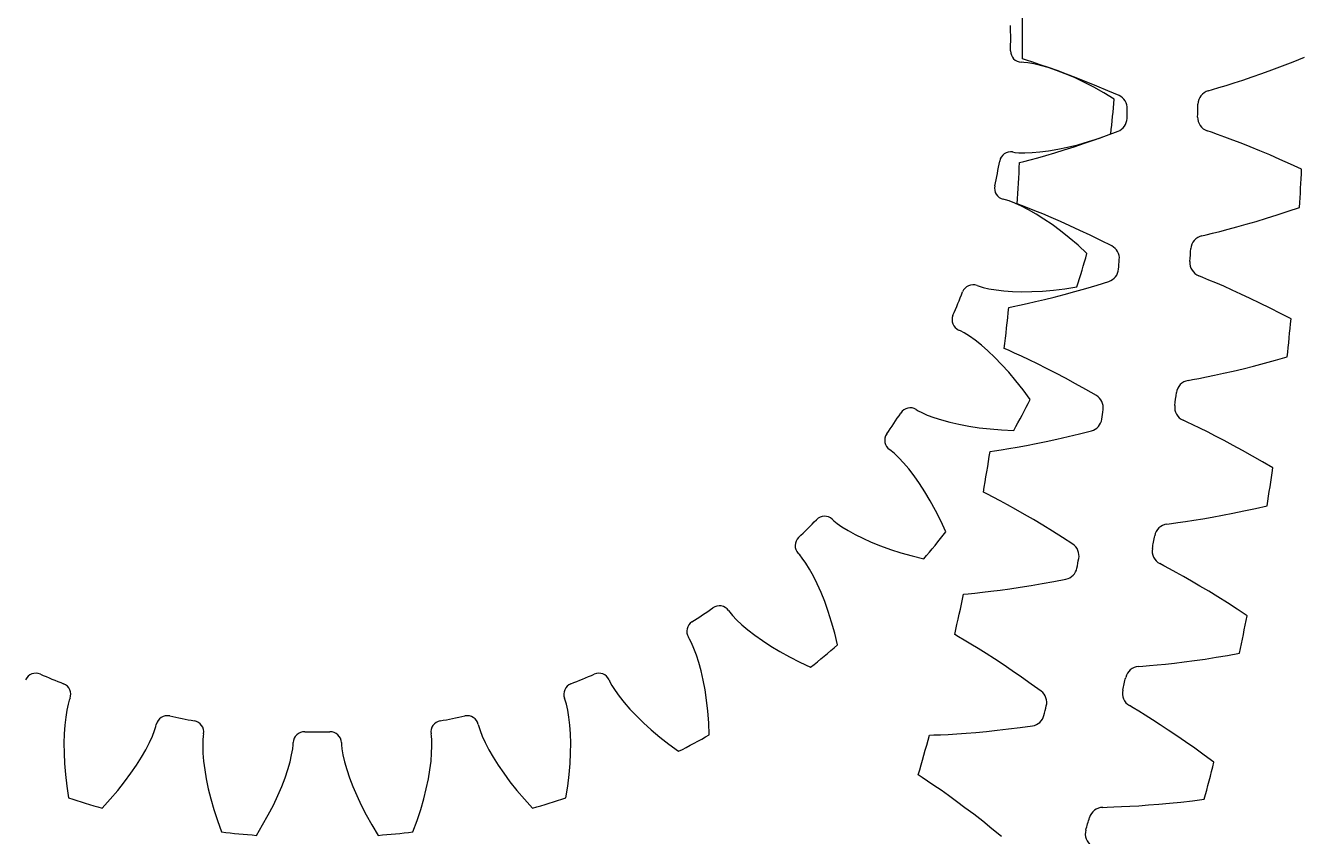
# Model space of a CAD drawing. Header units: millimetres. Extents: x -86 to 86, y -86 to 86.
# Drawn here: x 17.79 to 45, y -16.97 to 0.27 of the extents above; entities that cross this region are included whole.
import ezdxf

# ---------------------------------------------------------------- set-up
doc = ezdxf.new("R2010")
doc.units = ezdxf.units.MM

msp = doc.modelspace()

# ---------------------------------------------------------------- linework, layer by layer
at = {"layer": 'outer'}
msp.add_circle((0, 0), 85.663286, dxfattribs=at)
at = {"layer": 'planet'}
for p, q in [((39.026299, -0.513844), (38.979323, -0.512238)), ((39.113036, -0.523074), (39.026299, -0.513844)), ((39.23955, -0.545448), (39.113036, -0.523074)), ((39.387056, -0.58007), (39.23955, -0.545448)), ((39.549944, -0.626739), (39.387056, -0.58007)), ((39.72516, -0.685429), (39.549944, -0.626739)), ((39.910696, -0.756203), (39.72516, -0.685429)), ((40.10508, -0.839171), (39.910696, -0.756203)), ((40.307155, -0.934479), (40.10508, -0.839171)), ((40.515959, -1.042293), (40.307155, -0.934479)), ((40.73066, -1.162794), (40.515959, -1.042293)), ((40.950514, -1.296176), (40.73066, -1.162794)), ((40.40195, -2.199839), (40.636035, -2.123539)), ((40.636035, -2.123539), (40.877686, -2.035611)), ((38.791432, -2.419926), (38.837819, -2.427515)), ((38.837819, -2.427515), (38.924689, -2.435384)), ((38.924689, -2.435384), (39.053138, -2.438121)), ((39.053138, -2.438121), (39.204564, -2.432941)), ((39.204564, -2.432941), (39.373427, -2.418948)), ((39.373427, -2.418948), (39.556726, -2.395568)), ((39.556726, -2.395568), (39.752504, -2.36235)), ((39.752504, -2.36235), (39.959339, -2.318899)), ((39.959339, -2.318899), (40.176125, -2.264845)), ((40.176125, -2.264845), (40.40195, -2.199839)), ((38.637327, -3.435456), (38.591567, -3.424716)), ((38.720596, -3.46143), (38.637327, -3.435456)), ((38.840315, -3.508056), (38.720596, -3.46143)), ((38.978232, -3.57079), (38.840315, -3.508056)), ((39.128886, -3.648339), (38.978232, -3.57079)), ((39.289285, -3.740085), (39.128886, -3.648339)), ((39.457448, -3.845695), (39.289285, -3.740085)), ((39.631911, -3.964992), (39.457448, -3.845695)), ((39.811509, -4.097891), (39.631911, -3.964992)), ((39.995268, -4.244369), (39.811509, -4.097891)), ((40.182335, -4.404441), (39.995268, -4.244369)), ((40.371943, -4.578151), (40.182335, -4.404441)), ((38.035115, -5.259093), (38.079129, -5.275585)), ((38.079129, -5.275585), (38.162796, -5.300251)), ((38.162796, -5.300251), (38.288242, -5.327995)), ((38.288242, -5.327995), (38.437769, -5.352456)), ((38.437769, -5.352456), (38.606117, -5.371675)), ((38.606117, -5.371675), (38.790456, -5.384505)), ((38.790456, -5.384505), (38.988952, -5.39012)), ((38.988952, -5.39012), (39.200291, -5.387854)), ((39.200291, -5.387854), (39.423456, -5.377132)), ((39.423456, -5.377132), (39.657624, -5.357431)), ((39.657624, -5.357431), (39.902096, -5.328265)), ((39.902096, -5.328265), (40.156258, -5.289171)), ((37.68585, -6.225046), (37.643065, -6.205585)), ((37.762453, -6.266765), (37.68585, -6.225046)), ((37.870775, -6.335852), (37.762453, -6.266765)), ((37.993803, -6.424286), (37.870775, -6.335852)), ((38.126433, -6.529737), (37.993803, -6.424286)), ((38.265851, -6.651012), (38.126433, -6.529737)), ((38.41018, -6.7874), (38.265851, -6.651012)), ((38.558017, -6.93844), (38.41018, -6.7874)), ((38.708237, -7.103824), (38.558017, -6.93844)), ((38.859888, -7.283337), (38.708237, -7.103824)), ((39.012132, -7.476828), (38.859888, -7.283337)), ((39.164208, -7.684191), (39.012132, -7.476828)), ((36.739436, -7.896156), (36.779387, -7.920918)), ((36.779387, -7.920918), (36.856634, -7.961433)), ((36.856634, -7.961433), (36.974258, -8.013117)), ((36.974258, -8.013117), (37.116139, -8.066279)), ((37.116139, -8.066279), (37.277503, -8.117972)), ((37.277503, -8.117972), (37.455797, -8.166518)), ((37.455797, -8.166518), (37.649384, -8.21075)), ((37.649384, -8.21075), (37.857103, -8.249758)), ((37.857103, -8.249758), (38.078072, -8.282779)), ((38.078072, -8.282779), (38.311585, -8.30914)), ((38.311585, -8.30914), (38.557049, -8.328229)), ((38.557049, -8.328229), (38.813954, -8.33947)), ((36.208434, -8.77541), (36.170268, -8.747976)), ((36.275426, -8.831272), (36.208434, -8.77541)), ((36.368188, -8.920164), (36.275426, -8.831272)), ((36.4716, -9.030901), (36.368188, -8.920164)), ((36.581109, -9.1602), (36.4716, -9.030901)), ((36.694189, -9.306344), (36.581109, -9.1602)), ((36.809136, -9.468268), (36.694189, -9.306344)), ((36.924666, -9.645248), (36.809136, -9.468268)), ((37.039735, -9.836761), (36.924666, -9.645248)), ((37.153451, -10.04241), (37.039735, -9.836761)), ((37.265022, -10.261885), (37.153451, -10.04241)), ((34.954188, -10.229774), (34.98854, -10.261855)), ((34.98854, -10.261855), (35.056399, -10.316661)), ((35.056399, -10.316661), (35.161679, -10.390299)), ((37.373721, -10.494932), (37.265022, -10.261885)), ((35.161679, -10.390299), (35.290463, -10.47012)), ((35.290463, -10.47012), (35.438642, -10.5523)), ((35.438642, -10.5523), (35.604039, -10.634696)), ((35.604039, -10.634696), (35.785277, -10.715845)), ((35.785277, -10.715845), (35.981395, -10.794628)), ((35.981395, -10.794628), (36.191676, -10.870123)), ((36.191676, -10.870123), (36.415559, -10.941534)), ((34.261855, -10.98854), (34.229774, -10.954188)), ((34.316661, -11.056399), (34.261855, -10.98854)), ((34.390299, -11.161679), (34.316661, -11.056399)), ((36.415559, -10.941534), (36.652583, -11.008144)), ((36.652583, -11.008144), (36.902358, -11.069289)), ((34.47012, -11.290463), (34.390299, -11.161679)), ((34.5523, -11.438642), (34.47012, -11.290463)), ((34.634696, -11.604039), (34.5523, -11.438642)), ((34.715845, -11.785277), (34.634696, -11.604039)), ((34.794628, -11.981395), (34.715845, -11.785277)), ((32.747976, -12.170268), (32.77541, -12.208434)), ((32.77541, -12.208434), (32.831272, -12.275426)), ((34.870123, -12.191676), (34.794628, -11.981395)), ((34.941534, -12.415559), (34.870123, -12.191676)), ((32.831272, -12.275426), (32.920164, -12.368188)), ((32.920164, -12.368188), (33.030901, -12.4716)), ((33.030901, -12.4716), (33.1602, -12.581109)), ((35.008144, -12.652583), (34.941534, -12.415559)), ((31.920918, -12.779387), (31.896156, -12.739436)), ((31.961433, -12.856634), (31.920918, -12.779387)), ((33.1602, -12.581109), (33.306344, -12.694189)), ((33.306344, -12.694189), (33.468268, -12.809136)), ((35.069289, -12.902358), (35.008144, -12.652583)), ((32.013117, -12.974258), (31.961433, -12.856634)), ((32.066279, -13.116139), (32.013117, -12.974258)), ((33.468268, -12.809136), (33.645248, -12.924666)), ((33.645248, -12.924666), (33.836761, -13.039735)), ((33.836761, -13.039735), (34.04241, -13.153451)), ((32.117972, -13.277503), (32.066279, -13.116139)), ((32.166518, -13.455797), (32.117972, -13.277503)), ((34.04241, -13.153451), (34.261885, -13.265022)), ((34.261885, -13.265022), (34.494932, -13.373721)), ((32.21075, -13.649384), (32.166518, -13.455797)), ((30.205585, -13.643065), (30.225046, -13.68585)), ((30.225046, -13.68585), (30.266765, -13.762453)), ((30.266765, -13.762453), (30.335852, -13.870775)), ((30.335852, -13.870775), (30.424286, -13.993803)), ((32.249758, -13.857103), (32.21075, -13.649384)), ((32.282779, -14.078072), (32.249758, -13.857103)), ((18.724415, -14.079129), (18.699749, -14.162796)), ((18.740907, -14.035115), (18.724415, -14.079129)), ((29.275585, -14.079129), (29.259093, -14.035115)), ((29.300251, -14.162796), (29.275585, -14.079129)), ((30.424286, -13.993803), (30.529737, -14.126433)), ((30.529737, -14.126433), (30.651012, -14.265851)), ((32.30914, -14.311585), (32.282779, -14.078072)), ((18.672005, -14.288242), (18.647544, -14.437769)), ((18.699749, -14.162796), (18.672005, -14.288242)), ((29.327995, -14.288242), (29.300251, -14.162796)), ((29.352456, -14.437769), (29.327995, -14.288242)), ((30.651012, -14.265851), (30.7874, -14.41018)), ((30.7874, -14.41018), (30.93844, -14.558017)), ((32.328229, -14.557049), (32.30914, -14.311585)), ((18.628325, -14.606117), (18.615495, -14.790456)), ((18.647544, -14.437769), (18.628325, -14.606117)), ((20.53857, -14.720596), (20.564544, -14.637327)), ((20.564544, -14.637327), (20.575284, -14.591567)), ((27.424716, -14.591567), (27.435456, -14.637327)), ((27.435456, -14.637327), (27.46143, -14.720596)), ((29.371675, -14.606117), (29.352456, -14.437769)), ((29.384505, -14.790456), (29.371675, -14.606117)), ((30.93844, -14.558017), (31.103824, -14.708237)), ((32.33947, -14.813954), (32.328229, -14.557049)), ((18.615495, -14.790456), (18.60988, -14.988952)), ((20.42921, -14.978232), (20.491944, -14.840315)), ((20.491944, -14.840315), (20.53857, -14.720596)), ((21.564616, -14.924689), (21.561879, -15.053138)), ((21.572485, -14.837819), (21.564616, -14.924689)), ((21.580074, -14.791432), (21.572485, -14.837819)), ((26.427515, -14.837819), (26.419926, -14.791432)), ((26.435384, -14.924689), (26.427515, -14.837819)), ((26.438121, -15.053138), (26.435384, -14.924689)), ((27.46143, -14.720596), (27.508056, -14.840315)), ((27.508056, -14.840315), (27.57079, -14.978232)), ((29.39012, -14.988952), (29.384505, -14.790456)), ((31.103824, -14.708237), (31.283337, -14.859888)), ((31.283337, -14.859888), (31.476828, -15.012132)), ((18.60988, -14.988952), (18.612146, -15.200291)), ((18.612146, -15.200291), (18.622868, -15.423456)), ((20.259915, -15.289285), (20.351661, -15.128886)), ((20.351661, -15.128886), (20.42921, -14.978232)), ((21.561879, -15.053138), (21.567059, -15.204564)), ((21.567059, -15.204564), (21.581052, -15.373427)), ((23.454552, -15.23955), (23.476926, -15.113036)), ((23.476926, -15.113036), (23.486156, -15.026299)), ((23.486156, -15.026299), (23.487762, -14.979323)), ((24.512238, -14.979323), (24.513844, -15.026299)), ((24.513844, -15.026299), (24.523074, -15.113036)), ((24.523074, -15.113036), (24.545448, -15.23955)), ((26.418948, -15.373427), (26.432941, -15.204564)), ((26.432941, -15.204564), (26.438121, -15.053138)), ((27.57079, -14.978232), (27.648339, -15.128886)), ((27.648339, -15.128886), (27.740085, -15.289285)), ((29.377132, -15.423456), (29.387854, -15.200291)), ((29.387854, -15.200291), (29.39012, -14.988952)), ((31.476828, -15.012132), (31.684191, -15.164208)), ((18.622868, -15.423456), (18.642569, -15.657624)), ((20.035008, -15.631911), (20.154305, -15.457448)), ((20.154305, -15.457448), (20.259915, -15.289285)), ((21.581052, -15.373427), (21.604432, -15.556726)), ((23.373261, -15.549944), (23.41993, -15.387056)), ((23.41993, -15.387056), (23.454552, -15.23955)), ((24.545448, -15.23955), (24.58007, -15.387056)), ((24.58007, -15.387056), (24.626739, -15.549944)), ((26.395568, -15.556726), (26.418948, -15.373427)), ((27.740085, -15.289285), (27.845695, -15.457448)), ((27.845695, -15.457448), (27.964992, -15.631911)), ((29.357431, -15.657624), (29.377132, -15.423456)), ((18.642569, -15.657624), (18.671735, -15.902096)), ((19.902109, -15.811509), (20.035008, -15.631911)), ((21.604432, -15.556726), (21.63765, -15.752504)), ((21.63765, -15.752504), (21.681101, -15.959339)), ((23.243797, -15.910696), (23.314571, -15.72516)), ((23.314571, -15.72516), (23.373261, -15.549944)), ((24.626739, -15.549944), (24.685429, -15.72516)), ((24.685429, -15.72516), (24.756203, -15.910696)), ((26.318899, -15.959339), (26.36235, -15.752504)), ((26.36235, -15.752504), (26.395568, -15.556726)), ((27.964992, -15.631911), (28.097891, -15.811509)), ((29.328265, -15.902096), (29.357431, -15.657624)), ((18.671735, -15.902096), (18.710829, -16.156258)), ((19.595559, -16.182335), (19.755631, -15.995268)), ((19.755631, -15.995268), (19.902109, -15.811509)), ((21.681101, -15.959339), (21.735155, -16.176125)), ((23.160829, -16.10508), (23.243797, -15.910696)), ((24.756203, -15.910696), (24.839171, -16.10508)), ((26.264845, -16.176125), (26.318899, -15.959339)), ((28.097891, -15.811509), (28.244369, -15.995268)), ((28.244369, -15.995268), (28.404441, -16.182335)), ((29.289171, -16.156258), (29.328265, -15.902096)), ((19.421849, -16.371943), (19.595559, -16.182335)), ((21.735155, -16.176125), (21.800161, -16.40195)), ((22.957707, -16.515959), (23.065521, -16.307155)), ((23.065521, -16.307155), (23.160829, -16.10508)), ((24.839171, -16.10508), (24.934479, -16.307155)), ((24.934479, -16.307155), (25.042293, -16.515959)), ((26.199839, -16.40195), (26.264845, -16.176125)), ((28.404441, -16.182335), (28.578151, -16.371943)), ((21.800161, -16.40195), (21.876461, -16.636035)), ((22.837206, -16.73066), (22.957707, -16.515959)), ((25.042293, -16.515959), (25.162794, -16.73066)), ((26.123539, -16.636035), (26.199839, -16.40195)), ((21.876461, -16.636035), (21.964389, -16.877686)), ((22.703824, -16.950514), (22.837206, -16.73066)), ((25.162794, -16.73066), (25.296176, -16.950514)), ((26.035611, -16.877686), (26.123539, -16.636035))]:
    msp.add_line(p, q, dxfattribs=at)
for centre, radius, start, end in [((24, 0), 14.75, 358.958842, 1.041158), ((38.987525, -0.272378), 0.24, 178.958842, 268.041458), ((24, 0), 17, 353.122796, 355.627204), ((38.752682, -2.656777), 0.24, 80.708542, 169.791158), ((24, 0), 14.75, 347.708842, 349.791158), ((38.646406, -3.191065), 0.24, 167.708842, 256.791458), ((24, 0), 17, 341.872796, 344.377204), ((24, 0), 14.75, 336.458842, 338.541158), ((37.950902, -5.483833), 0.24, 69.458542, 158.541158), ((37.742433, -5.987122), 0.24, 156.458842, 245.541458), ((36.612997, -8.100149), 0.24, 58.208542, 147.291158), ((24, 0), 17, 330.622796, 333.127204), ((24, 0), 14.75, 325.208842, 327.291158), ((36.310347, -8.553097), 0.24, 145.208842, 234.291458), ((24, 0), 14.75, 313.958842, 316.041158), ((34.790381, -10.40518), 0.24, 46.958542, 136.041158), ((24, 0), 17, 319.372796, 321.877204), ((34.40518, -10.790381), 0.24, 133.958842, 223.041458), ((24, 0), 14.75, 302.708842, 304.791158), ((32.553097, -12.310347), 0.24, 35.708542, 124.791158), ((32.100149, -12.612997), 0.24, 122.708842, 211.791458), ((24, 0), 17, 308.122796, 310.627204), ((18.012878, -13.742433), 0.24, 66.458842, 155.541458), ((24, 0), 14.75, 246.458842, 248.541158), ((24, 0), 14.75, 291.458842, 293.541158), ((29.987122, -13.742433), 0.24, 24.458542, 113.541158), ((18.516167, -13.950902), 0.24, 339.458542, 68.541158), ((29.483833, -13.950902), 0.24, 111.458842, 200.541458), ((20.808935, -14.646406), 0.24, 77.708842, 166.791458), ((24, 0), 14.75, 257.708842, 259.791158), ((24, 0), 14.75, 280.208842, 282.291158), ((27.191065, -14.646406), 0.24, 13.208542, 102.291158), ((21.343223, -14.752682), 0.24, 350.708542, 79.791158), ((26.656777, -14.752682), 0.24, 100.208842, 189.291458), ((23.727622, -14.987525), 0.24, 88.958842, 178.041458), ((24, 0), 14.75, 268.958842, 271.041158), ((24.272378, -14.987525), 0.24, 1.958542, 91.041158), ((24, 0), 17, 296.872796, 299.377204), ((24, 0), 17, 251.872796, 254.377204), ((24, 0), 17, 285.622796, 288.127204), ((24, 0), 17, 263.122796, 265.627204), ((24, 0), 17, 274.372796, 276.877204)]:
    msp.add_arc(centre, radius, start, end, dxfattribs=at)
at = {"layer": 'thin_ring_external'}
for p, q in [((44.529863, -0.590428), (44.760808, -0.50142)), ((44.760808, -0.50142), (44.998676, -0.406764)), ((43.884804, -0.823549), (44.091109, -0.751514)), ((44.091109, -0.751514), (44.306405, -0.673795)), ((44.306405, -0.673795), (44.529863, -0.590428)), ((43.04507, -1.091153), (43.177562, -1.051751)), ((43.177562, -1.051751), (43.332383, -1.004342)), ((43.332383, -1.004342), (43.503745, -0.95018)), ((43.503745, -0.95018), (43.688548, -0.889822)), ((43.688548, -0.889822), (43.884804, -0.823549)), ((42.954431, -1.118985), (43.04507, -1.091153)), ((43.021807, -2.001737), (42.932707, -1.969314)), ((43.152114, -2.047853), (43.021807, -2.001737)), ((43.304312, -2.103106), (43.152114, -2.047853)), ((43.472686, -2.165947), (43.304312, -2.103106)), ((43.654166, -2.235663), (43.472686, -2.165947)), ((43.846782, -2.31187), (43.654166, -2.235663)), ((44.049139, -2.394345), (43.846782, -2.31187)), ((44.260187, -2.482955), (44.049139, -2.394345)), ((44.479097, -2.577624), (44.260187, -2.482955)), ((44.705195, -2.678307), (44.479097, -2.577624)), ((44.93792, -2.784986), (44.705195, -2.678307)), ((44.191378, -3.828788), (44.418801, -3.756939)), ((44.418801, -3.756939), (44.653989, -3.67984)), ((44.653989, -3.67984), (44.896381, -3.597453)), ((43.201748, -4.109169), (43.375652, -4.063828)), ((43.375652, -4.063828), (43.563296, -4.012984)), ((43.563296, -4.012984), (43.76268, -3.956819)), ((43.76268, -3.956819), (43.972394, -3.895412)), ((43.972394, -3.895412), (44.191378, -3.828788)), ((42.818435, -4.204364), (42.910377, -4.181197)), ((42.910377, -4.181197), (43.044708, -4.148611)), ((43.044708, -4.148611), (43.201748, -4.109169)), ((42.84065, -5.089406), (42.753322, -5.052475)), ((42.968433, -5.142115), (42.84065, -5.089406)), ((43.117611, -5.205067), (42.968433, -5.142115)), ((43.282556, -5.276423), (43.117611, -5.205067)), ((43.460239, -5.355315), (43.282556, -5.276423)), ((43.648713, -5.441257), (43.460239, -5.355315)), ((43.846595, -5.533957), (43.648713, -5.441257)), ((44.052843, -5.633228), (43.846595, -5.533957)), ((44.266633, -5.738951), (44.052843, -5.633228)), ((44.487296, -5.851048), (44.266633, -5.738951)), ((44.71427, -5.969471), (44.487296, -5.851048)), ((44.385018, -6.84866), (44.6313, -6.778756)), ((43.480729, -7.079767), (43.693304, -7.029148)), ((43.693304, -7.029148), (43.915405, -6.973792)), ((43.915405, -6.973792), (44.1462, -6.913649)), ((44.1462, -6.913649), (44.385018, -6.84866)), ((42.525076, -7.278775), (42.618081, -7.260333)), ((42.618081, -7.260333), (42.753901, -7.234649)), ((42.753901, -7.234649), (42.912749, -7.203276)), ((42.912749, -7.203276), (43.088742, -7.166874)), ((43.088742, -7.166874), (43.278737, -7.125678)), ((43.278737, -7.125678), (43.480729, -7.079767)), ((42.502071, -8.163796), (42.416743, -8.122455)), ((42.626996, -8.222961), (42.502071, -8.163796)), ((42.772765, -8.293448), (42.626996, -8.222961)), ((42.933851, -8.373134), (42.772765, -8.293448)), ((43.107275, -8.460995), (42.933851, -8.373134)), ((43.291114, -8.556449), (43.107275, -8.460995)), ((43.484005, -8.659132), (43.291114, -8.556449)), ((43.684915, -8.768805), (43.484005, -8.659132)), ((43.893028, -8.885306), (43.684915, -8.768805)), ((44.107679, -9.008524), (43.893028, -8.885306)), ((44.328311, -9.138381), (44.107679, -9.008524)), ((43.479206, -10.100602), (43.712771, -10.052323)), ((43.712771, -10.052323), (43.954596, -9.999612)), ((43.954596, -9.999612), (44.204126, -9.942375)), ((42.075118, -10.334196), (42.168943, -10.320527)), ((42.168943, -10.320527), (42.305897, -10.301811)), ((42.305897, -10.301811), (42.466141, -10.278591)), ((42.466141, -10.278591), (42.643762, -10.251222)), ((42.643762, -10.251222), (42.835613, -10.219781)), ((42.835613, -10.219781), (43.039686, -10.184244)), ((43.039686, -10.184244), (43.254569, -10.144545)), ((43.254569, -10.144545), (43.479206, -10.100602)), ((42.006953, -11.216888), (41.923847, -11.171244)), ((42.128694, -11.282355), (42.006953, -11.216888)), ((42.270674, -11.360193), (42.128694, -11.282355)), ((42.427481, -11.448), (42.270674, -11.360193)), ((42.596192, -11.544601), (42.427481, -11.448)), ((42.774918, -11.649318), (42.596192, -11.544601)), ((42.962314, -11.761716), (42.774918, -11.649318)), ((43.157362, -11.881505), (42.962314, -11.761716)), ((43.359255, -12.00848), (43.157362, -11.881505)), ((43.567335, -12.142497), (43.359255, -12.00848)), ((43.781048, -12.283451), (43.567335, -12.142497)), ((41.701867, -13.342098), (41.863087, -13.32709)), ((41.863087, -13.32709), (42.041875, -13.308826)), ((42.041875, -13.308826), (42.235081, -13.287222)), ((42.235081, -13.287222), (42.440702, -13.262151)), ((42.440702, -13.262151), (42.657331, -13.233477)), ((42.657331, -13.233477), (42.883919, -13.201061)), ((42.883919, -13.201061), (43.119645, -13.16477)), ((43.119645, -13.16477), (43.363846, -13.124476)), ((43.363846, -13.124476), (43.615973, -13.080055)), ((41.469736, -13.362657), (41.564136, -13.353796)), ((41.564136, -13.353796), (41.701867, -13.342098)), ((41.356589, -14.240717), (41.275922, -14.190889)), ((41.474828, -14.312314), (41.356589, -14.240717)), ((41.612648, -14.397301), (41.474828, -14.312314)), ((41.764768, -14.492999), (41.612648, -14.397301)), ((41.928326, -14.598089), (41.764768, -14.492999)), ((42.101472, -14.711795), (41.928326, -14.598089)), ((42.282885, -14.833615), (42.101472, -14.711795)), ((42.471561, -14.963207), (42.282885, -14.833615)), ((42.666708, -15.100325), (42.471561, -14.963207)), ((42.867673, -15.244792), (42.666708, -15.100325)), ((43.07391, -15.396475), (42.867673, -15.244792)), ((41.284649, -16.331709), (41.478706, -16.319999)), ((41.478706, -16.319999), (41.685339, -16.305459)), ((41.685339, -16.305459), (41.90315, -16.287883)), ((41.90315, -16.287883), (42.131098, -16.26708)), ((42.131098, -16.26708), (42.368369, -16.242873)), ((42.368369, -16.242873), (42.614309, -16.2151)), ((42.614309, -16.2151), (42.868375, -16.183611)), ((40.710508, -16.356256), (40.805238, -16.352227)), ((40.805238, -16.352227), (40.943387, -16.347576)), ((40.943387, -16.347576), (41.105163, -16.34082)), ((41.105163, -16.34082), (41.284649, -16.331709))]:
    msp.add_line(p, q, dxfattribs=at)
for centre, radius, start, end in [((43.033619, -1.408345), 0.3, 105.305266, 178.667226), ((-17.5, 0), 60.25, 358.405945, 358.667226), ((43.026568, -1.684375), 0.3, 178.405945, 251.767905), ((-17.5, 0), 62.5, 356.700274, 357.446067), ((42.882746, -4.49739), 0.3, 102.378436, 175.740397), ((-17.5, 0), 60.25, 355.479116, 355.740397), ((42.861609, -4.7727), 0.3, 175.479116, 248.841076), ((-17.5, 0), 62.5, 353.773445, 354.519238), ((42.57434, -7.574702), 0.3, 99.451607, 172.813567), ((-17.5, 0), 60.25, 352.552286, 352.813567), ((42.539174, -7.848574), 0.3, 172.552286, 245.914247), ((-17.5, 0), 62.5, 350.846616, 351.592408), ((42.109208, -10.632253), 0.3, 96.524778, 169.886738), ((-17.5, 0), 60.25, 349.625457, 349.886738), ((42.060103, -10.903972), 0.3, 169.625457, 242.987417), ((-17.5, 0), 62.5, 347.919787, 348.665579), ((-17.5, 0), 60.25, 346.698628, 346.959909), ((41.488562, -13.662065), 0.3, 93.597949, 166.959909), ((41.425647, -13.930923), 0.3, 166.698628, 240.060588), ((-17.5, 0), 62.5, 344.992957, 345.73875), ((-17.5, 0), 60.25, 343.771799, 344.033079), ((40.714022, -16.656235), 0.3, 90.671119, 164.033079), ((40.637461, -16.921529), 0.3, 163.771799, 237.133759)]:
    msp.add_arc(centre, radius, start, end, dxfattribs=at)
at = {"layer": 'thin_ring_internal'}
for p, q in [((39.089609, -0.468158), (38.998293, -0.439179)), ((39.223104, -0.511553), (39.089609, -0.468158)), ((39.379057, -0.563772), (39.223104, -0.511553)), ((39.55162, -0.623432), (39.379057, -0.563772)), ((39.737659, -0.689917), (39.55162, -0.623432)), ((39.935159, -0.762912), (39.737659, -0.689917)), ((40.142697, -0.842244), (39.935159, -0.762912)), ((40.359197, -0.927824), (40.142697, -0.842244)), ((40.583814, -1.019605), (40.359197, -0.927824)), ((40.81586, -1.117575), (40.583814, -1.019605)), ((41.054778, -1.220807), (40.81586, -1.117575)), ((40.323527, -2.233206), (40.552821, -2.153828)), ((40.552821, -2.153828), (40.789871, -2.068676)), ((40.789871, -2.068676), (41.03407, -1.978645)), ((39.500533, -2.493043), (39.689925, -2.436816)), ((39.689925, -2.436816), (39.891117, -2.374716)), ((39.891117, -2.374716), (40.102677, -2.306835)), ((40.102677, -2.306835), (40.323527, -2.233206)), ((38.93797, -2.646804), (39.030732, -2.622855)), ((39.030732, -2.622855), (39.166398, -2.586815)), ((39.166398, -2.586815), (39.324969, -2.543189)), ((39.324969, -2.543189), (39.500533, -2.493043)), ((38.9796, -3.557773), (38.890003, -3.523851)), ((39.110527, -3.608394), (38.9796, -3.557773)), ((39.263395, -3.669052), (39.110527, -3.608394)), ((39.432443, -3.738046), (39.263395, -3.669052)), ((39.614573, -3.814591), (39.432443, -3.738046)), ((39.807793, -3.898262), (39.614573, -3.814591)), ((40.010688, -3.98881), (39.807793, -3.898262)), ((40.222192, -4.086084), (40.010688, -3.98881)), ((40.441461, -4.189995), (40.222192, -4.086084)), ((40.667811, -4.300491), (40.441461, -4.189995)), ((40.900736, -4.416616), (40.667811, -4.300491)), ((39.890748, -5.44903), (40.115289, -5.387571)), ((40.115289, -5.387571), (40.348576, -5.320833)), ((40.348576, -5.320833), (40.589922, -5.248753)), ((40.589922, -5.248753), (40.838674, -5.172192)), ((38.709213, -5.724887), (38.803145, -5.70604)), ((38.803145, -5.70604), (38.940576, -5.677462)), ((38.940576, -5.677462), (39.101293, -5.642561)), ((39.101293, -5.642561), (39.279334, -5.602077)), ((39.279334, -5.602077), (39.471514, -5.556277)), ((39.471514, -5.556277), (39.675797, -5.505256)), ((39.675797, -5.505256), (39.890748, -5.44903)), ((38.701034, -6.636771), (38.613424, -6.598007)), ((38.829001, -6.694466), (38.701034, -6.636771)), ((38.978328, -6.763381), (38.829001, -6.694466)), ((39.143357, -6.841504), (38.978328, -6.763381)), ((39.321035, -6.927881), (39.143357, -6.841504)), ((39.509397, -7.021979), (39.321035, -6.927881)), ((39.707045, -7.123471), (39.509397, -7.021979)), ((39.912921, -7.232151), (39.707045, -7.123471)), ((40.126189, -7.347881), (39.912921, -7.232151)), ((40.346167, -7.470572), (40.126189, -7.347881)), ((40.572402, -7.599244), (40.346167, -7.470572)), ((39.971688, -8.471958), (40.21661, -8.413166)), ((40.21661, -8.413166), (40.469171, -8.350304)), ((38.708697, -8.725094), (38.888683, -8.694392)), ((38.888683, -8.694392), (39.083077, -8.659155)), ((39.083077, -8.659155), (39.289841, -8.619367)), ((39.289841, -8.619367), (39.507542, -8.574962)), ((39.507542, -8.574962), (39.735105, -8.525858)), ((39.735105, -8.525858), (39.971688, -8.471958)), ((38.312707, -8.785886), (38.407527, -8.772196)), ((38.407527, -8.772196), (38.546314, -8.751166)), ((38.546314, -8.751166), (38.708697, -8.725094)), ((38.254742, -9.695962), (38.169379, -9.652471)), ((38.379368, -9.760559), (38.254742, -9.695962)), ((38.524709, -9.837526), (38.379368, -9.760559)), ((38.685225, -9.924544), (38.524709, -9.837526)), ((38.857921, -10.020495), (38.685225, -9.924544)), ((39.040863, -10.124739), (38.857921, -10.020495)), ((39.232674, -10.236874), (39.040863, -10.124739)), ((39.432307, -10.356634), (39.232674, -10.236874)), ((39.638937, -10.483837), (39.432307, -10.356634)), ((39.851887, -10.618358), (39.638937, -10.483837)), ((40.070758, -10.759192), (39.851887, -10.618358)), ((38.734403, -11.707754), (38.954204, -11.675304)), ((38.954204, -11.675304), (39.184109, -11.6387)), ((39.184109, -11.6387), (39.423282, -11.5978)), ((39.423282, -11.5978), (39.671049, -11.552471)), ((39.671049, -11.552471), (39.926667, -11.503494)), ((37.749633, -11.820664), (37.845059, -11.812172)), ((37.845059, -11.812172), (37.984788, -11.798752)), ((37.984788, -11.798752), (38.148352, -11.781587)), ((38.148352, -11.781587), (38.329746, -11.76076)), ((38.329746, -11.76076), (38.525774, -11.736192)), ((38.525774, -11.736192), (38.734403, -11.707754)), ((37.642057, -12.726217), (37.559196, -12.678129)), ((37.762968, -12.797523), (37.642057, -12.726217)), ((37.903889, -12.882312), (37.762968, -12.797523)), ((38.059414, -12.977966), (37.903889, -12.882312)), ((38.226613, -13.083205), (38.059414, -12.977966)), ((38.403589, -13.197283), (38.226613, -13.083205)), ((38.58899, -13.319725), (38.403589, -13.197283)), ((38.781786, -13.450208), (38.58899, -13.319725)), ((38.981161, -13.588506), (38.781786, -13.450208)), ((39.186446, -13.734455), (38.981161, -13.588506)), ((39.3973, -13.887031), (39.186446, -13.734455)), ((38.463944, -14.716807), (38.704995, -14.68903)), ((38.704995, -14.68903), (38.954867, -14.657298)), ((38.954867, -14.657298), (39.212778, -14.622354)), ((37.021672, -14.820164), (37.11742, -14.816896)), ((37.11742, -14.816896), (37.257673, -14.811127)), ((37.257673, -14.811127), (37.421931, -14.80292)), ((37.421931, -14.80292), (37.604191, -14.79203)), ((37.604191, -14.79203), (37.801269, -14.778203)), ((37.801269, -14.778203), (38.011139, -14.7612)), ((38.011139, -14.7612), (38.232384, -14.740802)), ((38.232384, -14.740802), (38.463944, -14.716807)), ((36.864805, -15.718491), (36.784694, -15.66595)), ((36.981642, -15.796294), (36.864805, -15.718491)), ((37.117723, -15.888652), (36.981642, -15.796294)), ((37.267791, -15.992656), (37.117723, -15.888652)), ((37.428994, -16.106869), (37.267791, -15.992656)), ((37.599477, -16.230441), (37.428994, -16.106869)), ((37.777914, -16.362825), (37.599477, -16.230441)), ((37.963297, -16.503642), (37.777914, -16.362825)), ((38.154822, -16.652621), (37.963297, -16.503642)), ((38.351831, -16.809563), (38.154822, -16.652621)), ((38.554038, -16.973426), (38.351831, -16.809563))]:
    msp.add_line(p, q, dxfattribs=at)
for centre, radius, start, end in [((-17.5, 0), 56.5, 359.554631, 0.445369), ((40.930902, -1.494037), 0.3, 358.535306, 65.611653), ((-17.5, 0), 58.75, 358.334259, 358.535306), ((40.9253, -1.699058), 0.3, 291.257913, 358.334259), ((-17.5, 0), 56.5, 356.424196, 357.314934), ((40.762124, -4.682674), 0.3, 355.404871, 62.481218), ((-17.5, 0), 58.75, 355.203824, 355.404871), ((40.745334, -4.887082), 0.3, 288.127478, 355.203824), ((-17.5, 0), 56.5, 353.293761, 354.1845), ((40.419468, -7.857335), 0.3, 352.274437, 59.350783), ((40.391541, -8.060522), 0.3, 284.997043, 352.073389), ((-17.5, 0), 58.75, 352.073389, 352.274437), ((-17.5, 0), 56.5, 350.163326, 351.054065), ((39.903958, -11.008547), 0.3, 349.144002, 56.220348), ((-17.5, 0), 58.75, 348.942955, 349.144002), ((39.864976, -11.209906), 0.3, 281.866608, 348.942955), ((-17.5, 0), 56.5, 347.032892, 347.92363), ((39.217132, -14.126905), 0.3, 346.013567, 53.089913), ((39.167212, -14.325834), 0.3, 278.736174, 345.81252), ((-17.5, 0), 58.75, 345.81252, 346.013567), ((-17.5, 0), 56.5, 343.902457, 344.793195)]:
    msp.add_arc(centre, radius, start, end, dxfattribs=at)

doc.saveas('drawing.dxf')
